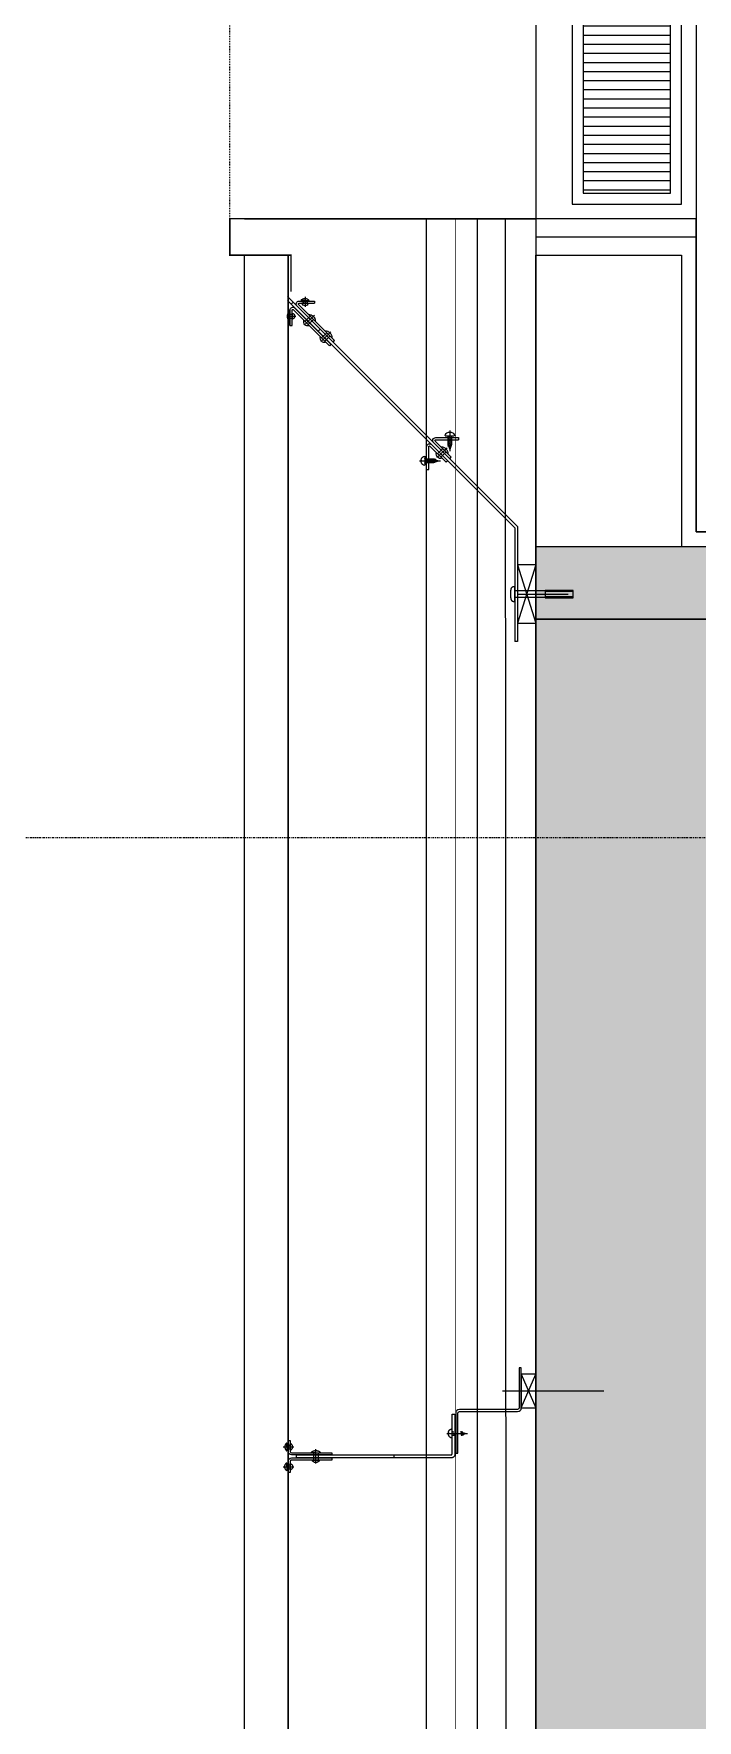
# Model space of a CAD drawing. Extents: x -2749 to 23780, y -1311 to 8245.
# Drawn here: x 1093.6 to 1184.7, y 2663.7 to 2895.4 of the extents above; entities that cross this region are included whole.
import ezdxf
from ezdxf.xclip import XClip

# ---------------------------------------------------------------- set-up
doc = ezdxf.new("R2010")
doc.units = 0
doc.header["$MEASUREMENT"] = 0
doc.header["$XCLIPFRAME"] = 0
doc.linetypes.add('DASHDOT2', pattern=[0.5, 0.25, -0.125, 0, -0.125])
doc.linetypes.add('DOT2', pattern=[0.125, 0, -0.125])
doc.layers.get('0').update_dxf_attribs({"color": 9, "lineweight": 9})
for name, color, linetype, lineweight in [('00', 9, 'Continuous', 9), ('01', 9, 'Continuous', 9), ('06D', 9, 'Continuous', 9), ('10', 9, 'Continuous', 9), ('14', 9, 'Continuous', 9), ('20', 9, 'DOT2', 9), ('24', 9, 'DASHDOT2', 9), ('33', 9, 'BATTING', 9), ('35', 9, 'Continuous', 9), ('40B', 9, 'Continuous', 9), ('KOLON', 251, 'Continuous', 9), ('TARAMA', 251, 'Continuous', 13)]:
    doc.layers.add(name, color=color, linetype=linetype, lineweight=lineweight)
doc.linetypes.add('BATTING', pattern='A,0.0001,-0.1,[134,ltypeshp.shx,S=0.1,R=0,X=-0.1,Y=0],-0.2,[134,ltypeshp.shx,S=0.1,R=180,X=0.1,Y=0],-0.1', length=0.4001)

# ---------------------------------------------------------------- blocks, each defined once
blk = doc.blocks.new('p-ızgara 1')
h = blk.add_hatch()
h.set_pattern_fill('ANSI31', color=256, scale=10, angle=225, style=0)
h.set_pattern_definition([(270, (-1308.5183, 1064.6868), (1.25, -4e-16), [])])
h.paths.add_polyline_path([(1.5, 13.5), (1.5, 1.5), (394.5, 1.5), (394.5, 13.5)])
for points in [[(0, 15), (0, 0), (396, 0), (396, 15)], [(1.5, 13.5), (1.5, 1.5), (394.5, 1.5), (394.5, 13.5)]]:
    blk.add_lwpolyline(points, close=True)
blk = doc.blocks.new('p- alum kaplama profil')
at = {"lineweight": 13}
blk.add_lwpolyline([(7.12, 12.59), (7.12, 26.49)], dxfattribs=at)
at = {"lineweight": 5}
blk.add_lwpolyline([(9.44, 15.16), (4.79, 15.16), (4.79, 17.16), (9.44, 17.16)], close=True, dxfattribs=at)
for points in [[(4.79, 15.16), (9.44, 17.16)], [(9.44, 15.16), (4.79, 17.16)]]:
    blk.add_lwpolyline(points, dxfattribs=at)
at = {"lineweight": 18}
blk.add_lwpolyline([(4.09, 6.16), (-1.41, 6.16), (-1.41, 6.46), (4.09, 6.46, 0.414214), (4.29, 6.66), (4.29, 14.66, -0.414214), (4.79, 15.16), (10.29, 15.16), (10.29, 14.86), (4.79, 14.86, 0.414214), (4.59, 14.66), (4.59, 6.66, -0.414214)], format="xyb", close=True, dxfattribs=at)
blk.add_lwpolyline([(-2.06, 5.56), (-2.06, -2.34), (-2.06, -15.69), (-1.66, -15.69), (-1.66, -2.34), (-1.66, 5.56), (-1.66, 5.56), (-1.66, 5.57), (-1.66, 5.57), (-1.66, 5.58), (-1.66, 5.58), (-1.65, 5.59), (-1.65, 5.59), (-1.65, 5.59), (-1.65, 5.6), (-1.65, 5.6), (-1.64, 5.61), (-1.64, 5.61), (-1.64, 5.62), (-1.64, 5.62), (-1.63, 5.62), (-1.63, 5.63), (-1.63, 5.63), (-1.62, 5.63), (-1.62, 5.64), (-1.61, 5.64), (-1.61, 5.64), (-1.61, 5.64), (-1.6, 5.65), (-1.6, 5.65), (-1.59, 5.65), (-1.59, 5.65), (-1.58, 5.65), (-1.58, 5.65), (-1.57, 5.66), (-1.57, 5.66), (-1.56, 5.66), (-1.56, 5.66), (3.94, 5.66), (3.94, 6.06), (-1.56, 6.06), (-1.58, 6.06), (-1.61, 6.05), (-1.63, 6.05), (-1.66, 6.05), (-1.68, 6.04), (-1.7, 6.03), (-1.73, 6.03), (-1.75, 6.02), (-1.77, 6.01), (-1.79, 6), (-1.82, 5.99), (-1.84, 5.97), (-1.86, 5.96), (-1.88, 5.94), (-1.89, 5.93), (-1.91, 5.91), (-1.93, 5.89), (-1.95, 5.87), (-1.96, 5.85), (-1.97, 5.83), (-1.99, 5.81), (-2, 5.79), (-2.01, 5.77), (-2.02, 5.75), (-2.03, 5.72), (-2.04, 5.7), (-2.04, 5.68), (-2.05, 5.65), (-2.05, 5.63), (-2.06, 5.61), (-2.06, 5.58)], close=True)
blk.add_lwpolyline([(-1.66, -2.34), (-2.06, -2.34)])
for points in [[(-2.36, -10.84), (-2.36, -16.39), (-2.36, -16.39, -0.414214), (-2.51, -16.54), (-2.51, -16.54), (-4.06, -16.54), (-4.06, -16.84), (-2.51, -16.84), (-2.51, -16.84, 0.414214), (-2.06, -16.39), (-2.06, -10.84)], [(-1.36, -10.84), (-1.66, -10.84), (-1.66, -16.39, 0.414214), (-1.21, -16.84), (-1.21, -16.84), (0.34, -16.84), (0.34, -16.54), (-1.21, -16.54), (-1.21, -16.54, -0.414214), (-1.36, -16.39), (-1.36, -16.39)]]:
    blk.add_lwpolyline(points, format="xyb", close=True)
for points in [[(1.61, 6.87, -10), (0.98, 6.96, -10)], [(1.56, 7.05, -10), (1.02, 7.13, -10)], [(1.05, 6.91, -10), (1.29, 7.56, -10)], [(1.29, 4.93, -10), (1.29, 7.8, -10)], [(1.53, 6.82, -10), (1.29, 7.56, -10)], [(0.67, 5.66, -10), (1.91, 5.66, -10)], [(0.67, 5.66, -10), (0.67, 5.64, -10), (0.67, 5.62, -10), (0.67, 5.6, -10), (0.68, 5.58, -10), (0.68, 5.56, -10), (0.69, 5.54, -10), (0.69, 5.52, -10), (0.7, 5.5, -10), (0.7, 5.48, -10), (0.71, 5.46, -10), (0.72, 5.45, -10), (0.73, 5.43, -10), (0.74, 5.41, -10), (0.75, 5.4, -10), (0.76, 5.38, -10), (0.77, 5.36, -10), (0.79, 5.35, -10), (0.8, 5.33, -10), (0.81, 5.32, -10), (0.83, 5.31, -10), (0.84, 5.29, -10), (0.86, 5.28, -10), (0.87, 5.27, -10), (0.89, 5.26, -10), (0.91, 5.25, -10), (0.92, 5.24, -10), (0.94, 5.23, -10), (0.96, 5.22, -10), (0.98, 5.21, -10), (1, 5.21, -10), (1.02, 5.2, -10), (1.03, 5.2, -10)], [(0.96, 5.66, -10), (0.97, 5.66, -10), (0.97, 5.66, -10), (0.97, 5.66, -10), (0.98, 5.66, -10), (0.98, 5.66, -10), (0.99, 5.66, -10), (0.99, 5.66, -10), (1, 5.66, -10), (1, 5.67, -10), (1, 5.67, -10), (1.01, 5.67, -10), (1.01, 5.67, -10), (1.01, 5.67, -10), (1.02, 5.68, -10), (1.02, 5.68, -10), (1.02, 5.68, -10), (1.03, 5.69, -10), (1.03, 5.69, -10), (1.03, 5.69, -10), (1.04, 5.7, -10), (1.04, 5.7, -10), (1.04, 5.7, -10), (1.04, 5.71, -10), (1.04, 5.71, -10), (1.05, 5.72, -10), (1.05, 5.72, -10), (1.05, 5.72, -10), (1.05, 5.73, -10), (1.05, 5.73, -10), (1.05, 5.74, -10), (1.05, 5.74, -10), (1.05, 5.75, -10)], [(1.33, 5.85, -10), (0.98, 5.88, -10)], [(1.03, 5.2, -10), (1.04, 5.2, -10), (1.05, 5.19, -10), (1.05, 5.19, -10), (1.06, 5.19, -10), (1.06, 5.19, -10), (1.07, 5.19, -10), (1.07, 5.19, -10), (1.08, 5.19, -10), (1.08, 5.19, -10), (1.09, 5.19, -10), (1.09, 5.18, -10), (1.1, 5.18, -10), (1.1, 5.18, -10), (1.11, 5.18, -10), (1.11, 5.18, -10), (1.12, 5.18, -10), (1.12, 5.18, -10), (1.13, 5.18, -10), (1.13, 5.18, -10), (1.14, 5.18, -10), (1.15, 5.18, -10), (1.15, 5.18, -10), (1.16, 5.17, -10), (1.16, 5.17, -10), (1.17, 5.17, -10), (1.17, 5.17, -10), (1.18, 5.17, -10), (1.18, 5.17, -10), (1.19, 5.17, -10), (1.19, 5.17, -10), (1.2, 5.17, -10), (1.2, 5.17, -10)], [(1.05, 5.83, -10), (1.05, 6.01, -10)], [(1.05, 5.75, -10), (1.05, 5.83, -10)], [(1.2, 5.17, -10), (1.2, 5.2, -10)], [(1.38, 5.2, -10), (1.2, 5.2, -10)], [(1.29, 6.16, -10), (1.29, 6.26, -10)], [(1.38, 5.17, -10), (1.38, 5.2, -10)], [(1.38, 5.17, -10), (1.38, 5.17, -10), (1.39, 5.17, -10), (1.39, 5.17, -10), (1.4, 5.17, -10), (1.41, 5.17, -10), (1.41, 5.17, -10), (1.42, 5.17, -10), (1.42, 5.17, -10), (1.43, 5.17, -10), (1.43, 5.18, -10), (1.44, 5.18, -10), (1.44, 5.18, -10), (1.45, 5.18, -10), (1.45, 5.18, -10), (1.46, 5.18, -10), (1.46, 5.18, -10), (1.47, 5.18, -10), (1.47, 5.18, -10), (1.48, 5.18, -10), (1.48, 5.18, -10), (1.49, 5.18, -10), (1.5, 5.19, -10), (1.5, 5.19, -10), (1.51, 5.19, -10), (1.51, 5.19, -10), (1.52, 5.19, -10), (1.52, 5.19, -10), (1.53, 5.19, -10), (1.53, 5.19, -10), (1.54, 5.19, -10), (1.54, 5.2, -10), (1.55, 5.2, -10)], [(1.53, 5.75, -10), (1.53, 5.92, -10)], [(1.53, 5.75, -10), (1.53, 5.74, -10), (1.53, 5.74, -10), (1.53, 5.73, -10), (1.53, 5.73, -10), (1.53, 5.72, -10), (1.54, 5.72, -10), (1.54, 5.72, -10), (1.54, 5.71, -10), (1.54, 5.71, -10), (1.54, 5.7, -10), (1.54, 5.7, -10), (1.55, 5.7, -10), (1.55, 5.69, -10), (1.55, 5.69, -10), (1.55, 5.69, -10), (1.56, 5.68, -10), (1.56, 5.68, -10), (1.56, 5.68, -10), (1.57, 5.67, -10), (1.57, 5.67, -10), (1.58, 5.67, -10), (1.58, 5.67, -10), (1.58, 5.67, -10), (1.59, 5.66, -10), (1.59, 5.66, -10), (1.6, 5.66, -10), (1.6, 5.66, -10), (1.6, 5.66, -10), (1.61, 5.66, -10), (1.61, 5.66, -10), (1.62, 5.66, -10), (1.62, 5.66, -10)], [(1.55, 5.2, -10), (1.57, 5.2, -10), (1.59, 5.21, -10), (1.6, 5.21, -10), (1.62, 5.22, -10), (1.64, 5.23, -10), (1.66, 5.24, -10), (1.68, 5.25, -10), (1.69, 5.26, -10), (1.71, 5.27, -10), (1.73, 5.28, -10), (1.74, 5.29, -10), (1.76, 5.31, -10), (1.77, 5.32, -10), (1.78, 5.33, -10), (1.8, 5.35, -10), (1.81, 5.36, -10), (1.82, 5.38, -10), (1.83, 5.4, -10), (1.84, 5.41, -10), (1.85, 5.43, -10), (1.86, 5.45, -10), (1.87, 5.46, -10), (1.88, 5.48, -10), (1.89, 5.5, -10), (1.89, 5.52, -10), (1.9, 5.54, -10), (1.9, 5.56, -10), (1.9, 5.58, -10), (1.91, 5.6, -10), (1.91, 5.62, -10), (1.91, 5.64, -10), (1.91, 5.66, -10)], [(-2.86, -13.04, 0), (-0.86, -13.04, 0)], [(-2.36, -12.52, 0), (-2.4, -12.53, 0), (-2.43, -12.56, 0), (-2.47, -12.58, 0), (-2.5, -12.6, 0), (-2.53, -12.63, 0), (-2.56, -12.66, 0), (-2.59, -12.69, 0), (-2.61, -12.73, 0), (-2.63, -12.76, 0), (-2.65, -12.8, 0), (-2.67, -12.84, 0), (-2.68, -12.88, 0), (-2.69, -12.92, 0), (-2.7, -12.96, 0), (-2.71, -13, 0), (-2.71, -13.04, 0), (-2.71, -13.08, 0), (-2.7, -13.13, 0), (-2.69, -13.17, 0), (-2.68, -13.21, 0), (-2.67, -13.25, 0), (-2.65, -13.28, 0), (-2.63, -13.32, 0), (-2.61, -13.36, 0), (-2.59, -13.39, 0), (-2.56, -13.42, 0), (-2.53, -13.45, 0), (-2.5, -13.48, 0), (-2.47, -13.51, 0), (-2.43, -13.53, 0), (-2.4, -13.55, 0), (-2.36, -13.57, 0)], [(-2.36, -13.04, 0), (-2.36, -12.52, 0)], [(-2.36, -13.04, 0), (-2.36, -12.73, 0)], [(-2.36, -12.73, 0), (-2.36, -13.04, 0)], [(-1.36, -12.73, 0), (-2.36, -12.73, 0)], [(-2.36, -13.04, 0), (-2.36, -13.36, 0)], [(-2.36, -13.04, 0), (-2.36, -13.57, 0)], [(-2.36, -13.36, 0), (-2.36, -13.04, 0)], [(-1.36, -13.36, 0), (-2.36, -13.36, 0)], [(-1.36, -13.04, 0), (-1.36, -12.37, 0)], [(-1.36, -13.72, 0), (-1.32, -13.68, 0), (-1.29, -13.65, 0), (-1.26, -13.61, 0), (-1.23, -13.58, 0), (-1.2, -13.54, 0), (-1.18, -13.5, 0), (-1.16, -13.45, 0), (-1.14, -13.41, 0), (-1.12, -13.37, 0), (-1.1, -13.32, 0), (-1.09, -13.28, 0), (-1.08, -13.23, 0), (-1.07, -13.18, 0), (-1.06, -13.14, 0), (-1.06, -13.09, 0), (-1.06, -13.04, 0), (-1.06, -12.99, 0), (-1.06, -12.95, 0), (-1.07, -12.9, 0), (-1.08, -12.85, 0), (-1.09, -12.81, 0), (-1.1, -12.76, 0), (-1.12, -12.72, 0), (-1.14, -12.67, 0), (-1.16, -12.63, 0), (-1.18, -12.59, 0), (-1.2, -12.55, 0), (-1.23, -12.51, 0), (-1.26, -12.47, 0), (-1.29, -12.43, 0), (-1.32, -12.4, 0), (-1.36, -12.37, 0)], [(-1.36, -13.04, 0), (-1.36, -13.72, 0)], [(-2.85, -16.54, 0), (-2.86, -16.51, 0), (-2.87, -16.47, 0), (-2.89, -16.44, 0), (-2.91, -16.41, 0), (-2.93, -16.38, 0), (-2.96, -16.35, 0), (-2.98, -16.33, 0), (-3.01, -16.31, 0), (-3.04, -16.29, 0), (-3.07, -16.27, 0), (-3.11, -16.25, 0), (-3.14, -16.24, 0), (-3.18, -16.23, 0), (-3.21, -16.22, 0), (-3.25, -16.22, 0), (-3.29, -16.22, 0), (-3.32, -16.22, 0), (-3.36, -16.22, 0), (-3.39, -16.23, 0), (-3.43, -16.24, 0), (-3.46, -16.25, 0), (-3.5, -16.27, 0), (-3.53, -16.29, 0), (-3.56, -16.31, 0), (-3.59, -16.33, 0), (-3.61, -16.35, 0), (-3.64, -16.38, 0), (-3.66, -16.41, 0), (-3.68, -16.44, 0), (-3.7, -16.47, 0), (-3.71, -16.51, 0), (-3.73, -16.54, 0)], [(-3.29, -17.54, 0), (-3.29, -16.04, 0)], [(-1, -16.54, 0), (-0.98, -16.51, 0), (-0.97, -16.47, 0), (-0.95, -16.44, 0), (-0.93, -16.41, 0), (-0.91, -16.38, 0), (-0.88, -16.35, 0), (-0.86, -16.33, 0), (-0.83, -16.31, 0), (-0.8, -16.29, 0), (-0.77, -16.27, 0), (-0.73, -16.25, 0), (-0.7, -16.24, 0), (-0.66, -16.23, 0), (-0.63, -16.22, 0), (-0.59, -16.22, 0), (-0.56, -16.22, 0), (-0.52, -16.22, 0), (-0.48, -16.22, 0), (-0.45, -16.23, 0), (-0.41, -16.24, 0), (-0.38, -16.25, 0), (-0.34, -16.27, 0), (-0.31, -16.29, 0), (-0.28, -16.31, 0), (-0.25, -16.33, 0), (-0.23, -16.35, 0), (-0.2, -16.38, 0), (-0.18, -16.41, 0), (-0.16, -16.44, 0), (-0.14, -16.47, 0), (-0.13, -16.51, 0), (-0.12, -16.54, 0)], [(-0.56, -17.54, 0), (-0.56, -16.04, 0)], [(-3.84, -17.04, 0), (-3.81, -17.07, 0), (-3.78, -17.1, 0), (-3.75, -17.12, 0), (-3.72, -17.15, 0), (-3.69, -17.17, 0), (-3.66, -17.19, 0), (-3.62, -17.21, 0), (-3.59, -17.23, 0), (-3.55, -17.24, 0), (-3.52, -17.26, 0), (-3.48, -17.27, 0), (-3.44, -17.28, 0), (-3.4, -17.28, 0), (-3.36, -17.29, 0), (-3.32, -17.29, 0), (-3.29, -17.29, 0), (-3.25, -17.29, 0), (-3.21, -17.29, 0), (-3.17, -17.28, 0), (-3.13, -17.28, 0), (-3.09, -17.27, 0), (-3.06, -17.26, 0), (-3.02, -17.24, 0), (-2.98, -17.23, 0), (-2.95, -17.21, 0), (-2.91, -17.19, 0), (-2.88, -17.17, 0), (-2.85, -17.15, 0), (-2.82, -17.12, 0), (-2.79, -17.1, 0), (-2.76, -17.07, 0), (-2.73, -17.04, 0)], [(-3.29, -17.04, 0), (-3.84, -17.04, 0)], [(-3.29, -16.54, 0), (-3.73, -16.54, 0)], [(-3.29, -16.54, 0), (-3.55, -16.54, 0)], [(-3.55, -16.54, 0), (-3.29, -16.54, 0)], [(-3.55, -17.04, 0), (-3.55, -16.54, 0)], [(-3.29, -16.54, 0), (-2.85, -16.54, 0)], [(-3.29, -16.54, 0), (-3.03, -16.54, 0)], [(-3.03, -16.54, 0), (-3.29, -16.54, 0)], [(-3.29, -17.04, 0), (-2.73, -17.04, 0)], [(-3.03, -17.04, 0), (-3.03, -16.54, 0)], [(-0.56, -17.04, 0), (-1.11, -17.04, 0)], [(0, -17.04, 0), (-0.03, -17.07, 0), (-0.06, -17.1, 0), (-0.09, -17.12, 0), (-0.12, -17.15, 0), (-0.15, -17.17, 0), (-0.18, -17.19, 0), (-0.22, -17.21, 0), (-0.25, -17.23, 0), (-0.29, -17.24, 0), (-0.33, -17.26, 0), (-0.36, -17.27, 0), (-0.4, -17.28, 0), (-0.44, -17.28, 0), (-0.48, -17.29, 0), (-0.52, -17.29, 0), (-0.56, -17.29, 0), (-0.59, -17.29, 0), (-0.63, -17.29, 0), (-0.67, -17.28, 0), (-0.71, -17.28, 0), (-0.75, -17.27, 0), (-0.79, -17.26, 0), (-0.82, -17.24, 0), (-0.86, -17.23, 0), (-0.89, -17.21, 0), (-0.93, -17.19, 0), (-0.96, -17.17, 0), (-0.99, -17.15, 0), (-1.02, -17.12, 0), (-1.05, -17.1, 0), (-1.08, -17.07, 0), (-1.11, -17.04, 0)], [(-0.56, -16.54, 0), (-1, -16.54, 0)], [(-0.56, -16.54, 0), (-0.82, -16.54, 0)], [(-0.82, -16.54, 0), (-0.56, -16.54, 0)], [(-0.82, -17.04, 0), (-0.82, -16.54, 0)], [(-0.56, -16.54, 0), (-0.3, -16.54, 0)], [(-0.56, -16.54, 0), (-0.12, -16.54, 0)], [(-0.3, -16.54, 0), (-0.56, -16.54, 0)], [(-0.56, -17.04, 0), (0, -17.04, 0)], [(-0.3, -17.04, 0), (-0.3, -16.54, 0)]]:
    blk.add_polyline3d(points)
blk = doc.blocks.new('p-cephe_kose profili')
at = {"linetype": 'Continuous', "lineweight": 13}
for p, q in [((-2.75, 12.75), (-3.15, 12.75)), ((-3.15, -2.87), (-3.15, 12.75)), ((-2.75, -3.03), (-2.75, 12.75)), ((-3.15, -2.87), (-30.14, -29.86)), ((-2.75, -3.03), (-29.86, -30.14)), ((-33.85, -33.57), (-30.14, -29.86)), ((-33.53, -32.82), (-28.58, -27.87)), ((-33.32, -33.03), (-28.37, -28.08)), ((-28.08, -28.37), (-33.03, -33.32)), ((-27.87, -28.58), (-32.82, -33.53)), ((-30.14, -29.86), (-29.86, -30.14)), ((-29.86, -30.14), (-30.14, -29.86)), ((-28.37, -28.08), (-28.58, -27.87)), ((-28.08, -28.37), (-27.87, -28.58)), ((-34, -30.65), (-34, -32.75)), ((-34, -30.65), (-33.7, -30.65)), ((-33.7, -30.65), (-33.7, -32.75)), ((-33.57, -33.85), (-29.86, -30.14)), ((-33.85, -33.57), (-40.45, -40.17)), ((-33.57, -33.85), (-40.17, -40.45)), ((-33.57, -33.85), (-33.85, -33.57)), ((-32.75, -33.7), (-30.65, -33.7)), ((-32.75, -34), (-30.65, -34)), ((-30.65, -34), (-30.65, -33.7)), ((-40.45, -40.17), (-40.17, -40.45))]:
    blk.add_line(p, q, dxfattribs=at)
at = {"linetype": 'Continuous', "lineweight": 5}
for p, q in [((-2.75, 2.25), (-0.25, 10.25)), ((-0.25, 2.25), (-2.75, 10.25)), ((-3.15, 6.69), (1.05, 6.69)), ((1.05, 5.81), (-3.15, 5.81)), ((-2.73, 6.25), (4.2, 6.25)), ((4.85, 6.62), (1.05, 6.62)), ((4.85, 5.88), (1.05, 5.88))]:
    blk.add_line(p, q, dxfattribs=at)
for p, q in [((-15.5, -12.68), (-15.5, -11.44)), ((-16.23, -12.06), (-13.36, -12.06)), ((-15.99, -11.97), (-15.95, -11.97)), ((-15.99, -12.15), (-15.95, -12.15)), ((-15.95, -11.97), (-15.95, -12.15)), ((-15.41, -11.82), (-15.23, -11.82)), ((-15.41, -12.3), (-15.32, -12.3)), ((-15.32, -12.3), (-15.14, -12.3)), ((-15.3, -12.02), (-15.28, -12.37)), ((-15.23, -11.82), (-15.05, -11.82)), ((-15.19, -11.74), (-15.1, -12.37)), ((-15.14, -12.3), (-14.96, -12.3)), ((-15.05, -11.82), (-14.87, -11.82)), ((-15.01, -11.74), (-14.92, -12.37)), ((-14.96, -12.3), (-14.78, -12.3)), ((-14.87, -11.82), (-14.69, -11.82)), ((-14.83, -11.74), (-14.74, -12.37)), ((-14.78, -12.3), (-14.6, -12.3)), ((-14.69, -11.82), (-14.51, -11.82)), ((-14.65, -11.74), (-14.56, -12.37)), ((-14.6, -12.3), (-14.42, -12.3)), ((-14.51, -11.82), (-14.33, -11.82)), ((-14.47, -11.74), (-14.38, -12.37)), ((-14.42, -12.3), (-14.24, -12.3)), ((-14.33, -11.82), (-13.6, -12.06)), ((-14.29, -11.74), (-14.2, -12.37)), ((-14.24, -12.3), (-13.6, -12.06)), ((-14.1, -11.79), (-14.03, -12.33)), ((-12.3, -14.25), (-12.06, -13.61)), ((-12.06, -16.24), (-12.06, -13.37)), ((-11.82, -14.34), (-12.06, -13.61)), ((-12.68, -15.51), (-11.44, -15.51)), ((-11.74, -14.3), (-12.37, -14.21)), ((-11.74, -14.48), (-12.37, -14.39)), ((-11.74, -14.66), (-12.37, -14.57)), ((-11.74, -14.84), (-12.37, -14.75)), ((-11.74, -15.02), (-12.37, -14.93)), ((-11.74, -15.2), (-12.37, -15.11)), ((-12.02, -15.31), (-12.37, -15.29)), ((-11.79, -14.11), (-12.33, -14.03)), ((-12.3, -14.43), (-12.3, -14.25)), ((-12.3, -14.61), (-12.3, -14.43)), ((-12.3, -14.79), (-12.3, -14.61)), ((-12.3, -14.97), (-12.3, -14.79)), ((-12.3, -15.15), (-12.3, -14.97)), ((-12.3, -15.33), (-12.3, -15.15)), ((-12.3, -15.42), (-12.3, -15.33)), ((-12.15, -15.99), (-12.15, -15.96)), ((-11.97, -15.96), (-12.15, -15.96)), ((-11.97, -15.99), (-11.97, -15.96)), ((-11.82, -14.52), (-11.82, -14.34)), ((-11.82, -14.7), (-11.82, -14.52)), ((-11.82, -14.88), (-11.82, -14.7)), ((-11.82, -15.06), (-11.82, -14.88)), ((-11.82, -15.24), (-11.82, -15.06)), ((-11.82, -15.42), (-11.82, -15.24))]:
    blk.add_line(p, q)
at = {"linetype": 'Continuous', "lineweight": 18}
for p, q in [((-15.25, -10.86), (-15.25, -14)), ((-15.25, -10.86), (-14.95, -10.86)), ((-14.95, -10.86), (-14.95, -14)), ((-14.78, -14.07), (-12.56, -11.86)), ((-14.57, -14.28), (-12.35, -12.07)), ((-12.07, -12.35), (-14.28, -14.57)), ((-11.86, -12.56), (-14.07, -14.78)), ((-12.35, -12.07), (-12.56, -11.86)), ((-12.07, -12.35), (-11.86, -12.56)), ((-14, -14.95), (-10.86, -14.95)), ((-14, -15.25), (-10.86, -15.25)), ((-10.86, -15.25), (-10.86, -14.95))]:
    blk.add_line(p, q, dxfattribs=at)
at = {"lineweight": 5}
for p, q in [((-13.02, -13.73), (-13.73, -13.02)), ((-13.29, -13.01), (-13.66, -13.38)), ((-13.65, -12.66), (-12.44, -13.86)), ((-13.29, -13.01), (-13.52, -13.23)), ((-13.52, -13.23), (-13.29, -13.01)), ((-13.29, -13.01), (-12.92, -12.64)), ((-13.29, -13.01), (-13.07, -12.79)), ((-13.07, -12.79), (-13.29, -13.01)), ((-12.57, -13.28), (-13.28, -12.57)), ((-12.8, -13.5), (-13.27, -13.98)), ((-12.8, -13.5), (-12.32, -13.03)), ((-28.94, -29.65), (-29.65, -28.94)), ((-29.22, -28.93), (-29.59, -29.3)), ((-29.57, -28.58), (-28.37, -29.78)), ((-29.22, -28.93), (-29.44, -29.16)), ((-29.44, -29.16), (-29.22, -28.93)), ((-29.22, -28.93), (-28.84, -28.56)), ((-29.22, -28.93), (-28.99, -28.71)), ((-28.99, -28.71), (-29.22, -28.93)), ((-28.5, -29.21), (-29.21, -28.5)), ((-28.72, -29.43), (-29.2, -29.91)), ((-28.72, -29.43), (-28.24, -28.95)), ((-34.6, -31.92), (-33.2, -31.92)), ((-34.1, -31.92), (-34.1, -31.37)), ((-34.1, -31.66), (-33.7, -31.66)), ((-34.1, -31.92), (-34.1, -32.47)), ((-34.1, -32.18), (-33.7, -32.18)), ((-33.7, -31.92), (-33.7, -31.48)), ((-33.7, -31.92), (-33.7, -31.66)), ((-33.7, -31.66), (-33.7, -31.92)), ((-33.7, -31.92), (-33.7, -32.36)), ((-33.7, -31.92), (-33.7, -32.18)), ((-33.7, -32.18), (-33.7, -31.92)), ((-31.22, -31.93), (-31.93, -31.22)), ((-31.49, -31.21), (-31.86, -31.58)), ((-31.85, -30.86), (-30.64, -32.06)), ((-31.49, -31.21), (-31.71, -31.43)), ((-31.71, -31.43), (-31.49, -31.21)), ((-31.49, -31.21), (-31.12, -30.84)), ((-31.49, -31.21), (-31.27, -30.99)), ((-31.27, -30.99), (-31.49, -31.21)), ((-30.77, -31.48), (-31.48, -30.77)), ((-31, -31.7), (-31.47, -32.18)), ((-31, -31.7), (-30.52, -31.23)), ((-31.92, -34.1), (-32.47, -34.1)), ((-31.92, -33.7), (-32.36, -33.7)), ((-31.92, -33.7), (-32.18, -33.7)), ((-32.18, -33.7), (-31.92, -33.7)), ((-32.18, -34.1), (-32.18, -33.7)), ((-31.92, -34.6), (-31.92, -33.2)), ((-31.92, -33.7), (-31.66, -33.7)), ((-31.92, -33.7), (-31.48, -33.7)), ((-31.66, -33.7), (-31.92, -33.7)), ((-31.92, -34.1), (-31.37, -34.1)), ((-31.66, -34.1), (-31.66, -33.7))]:
    blk.add_line(p, q, dxfattribs=at)
at = {"lineweight": 0}
blk.add_line((-34, -32.75), (-34, -30.75), dxfattribs=at)
at = {"linetype": 'Continuous', "lineweight": 5}
for points in [[(-2.75, 10.25), (-0.25, 10.25), (-0.25, 2.25), (-2.75, 2.25)], [(1.05, 6.75), (4.85, 6.75), (4.85, 5.75), (1.05, 5.75)]]:
    blk.add_lwpolyline(points, close=True, dxfattribs=at)
blk.add_lwpolyline([(-38.03, -37.75), (-37.75, -38.03)])
for centre, radius, start, end in [((-15.5, -11.91), 0.473, 90, 166.6402), ((-14.88, -12.06), 1.11, 166.6402, 175.4788), ((-14.88, -12.06), 1.11, 184.5212, 193.3598), ((-15.5, -12.21), 0.473, 193.3598, 270), ((-15.41, -11.73), 0.09, 180, 270), ((-15.41, -12.39), 0.09, 90, 180), ((-12.21, -15.51), 0.473, 180, 256.6402), ((-12.39, -15.42), 0.09, 270, 0), ((-12.06, -14.89), 1.11, 256.6402, 265.4788), ((-12.06, -14.89), 1.11, 274.5212, 283.3598), ((-11.73, -15.42), 0.09, 180, 270), ((-11.91, -15.51), 0.473, 283.3598, 360)]:
    blk.add_arc(centre, radius, start, end)
at = {"lineweight": 5}
for centre, radius, start, end in [((-13.35, -12.95), 0.57, 67.9194, 202.0806), ((-13.23, -13.07), 0.909, 267.075, 2.925), ((-29.27, -28.88), 0.57, 67.9194, 202.0806), ((-29.15, -29), 0.909, 267.075, 2.925), ((-33.62, -31.92), 0.732, 131.1905, 228.8095), ((-33.83, -31.92), 0.46, 286.9574, 73.0426), ((-31.55, -31.15), 0.57, 67.9194, 202.0806), ((-31.43, -31.27), 0.909, 267.075, 2.925), ((-31.92, -33.62), 0.732, 221.1905, 318.8095), ((-31.92, -33.83), 0.46, 16.9574, 163.0426)]:
    blk.add_arc(centre, radius, start, end, dxfattribs=at)
at = {"linetype": 'Continuous', "lineweight": 18}
for centre, radius, start, end in [((-14.85, -14), 0.4, 180, 315), ((-14.85, -14), 0.1, 180, 315), ((-14, -14.85), 0.4, 135, 270), ((-14, -14.85), 0.1, 135, 270)]:
    blk.add_arc(centre, radius, start, end, dxfattribs=at)
at = {"linetype": 'Continuous', "lineweight": 13}
for centre, radius, start, end in [((-33.6, -32.75), 0.4, 180, 315), ((-33.6, -32.75), 0.1, 180, 315), ((-32.75, -33.6), 0.4, 135, 270), ((-32.75, -33.6), 0.1, 135, 270)]:
    blk.add_arc(centre, radius, start, end, dxfattribs=at)
at = {"linetype": 'Continuous', "lineweight": 5}
blk.add_rational_spline([(-3.15, 7.25), (-3.22, 7.25), (-3.29, 7.25), (-3.63, 7.25), (-3.68, 6.91), (-3.7, 6.83), (-3.71, 6.75), (-3.79, 6.25), (-3.71, 5.75), (-3.7, 5.67), (-3.68, 5.59), (-3.63, 5.25), (-3.29, 5.25), (-3.22, 5.25), (-3.15, 5.25), (-3.15, 6.25), (-3.15, 7.25)], [1, 1, 1, 0.760917374327, 1, 1, 1, 1, 1, 1, 1, 0.760917374327, 1, 1, 1, 1, 1], degree=2, knots=[0, 0, 0, 1, 1, 2, 2, 3, 3, 4, 4, 5, 5, 6, 6, 7, 7, 8, 8, 8], dxfattribs=at)
blk = doc.blocks.new('P-AKS_AUDI')
at = {"layer": '24'}
blk.add_lwpolyline([(-3840, 0), (-3500, 0)], dxfattribs=at)
blk = doc.blocks.new('p-zemin kat')
at = {"layer": '00'}
blk.add_lwpolyline([(1162.5, 2390), (1162.5, 2865), (1182.5, 2865), (1182.5, 2825)], dxfattribs=at)
at = {"layer": '01'}
blk.add_lwpolyline([(1222.5, 2515), (1757.5, 2515), (1757.5, 2430), (1962.5, 2430), (1962.5, 2390), (1717.5, 2390), (1717.5, 2475), (1212.5, 2475), (1212.5, 2390), (1162.5, 2390), (1162.5, 2515), (1162.5, 2825), (1962.5, 2825), (1962.5, 2785), (1212.5, 2785), (1212.5, 2515)], close=True, dxfattribs=at)
at = {"layer": '06D'}
for points in [[(1122.5, 2870), (1122.5, 2870), (1162.5, 2870)], [(1147.5, 2320), (1147.5, 2870)], [(1154.5, 2320), (1154.5, 2870)], [(1122.5, 2070), (1122.5, 2865)]]:
    blk.add_lwpolyline(points, dxfattribs=at)
at = {"layer": '10'}
for points, const_width in [([(1184.5, 2861.67), (1184.5, 2870), (1120.5, 2870), (1120.5, 2865), (1128.9, 2865), (1128.9, 2860)], 0.2), ([(1151.5, 2320), (1151.5, 2870)], 0.1), ([(1128.5, 2070), (1128.5, 2865)], 0.2)]:
    blk.add_lwpolyline(points, dxfattribs=dict(at, const_width=const_width))
at = {"layer": '14'}
blk.add_lwpolyline([(1964.5, 2580), (1964.5, 2657), (1945.5, 2657), (1945.5, 2627), (1759.5, 2627), (1759.5, 2657), (1740.5, 2657), (1740.5, 2517), (1214.5, 2517), (1214.5, 2783), (1740.5, 2783), (1740.5, 2763), (1759.5, 2763), (1759.5, 2783), (1945.5, 2783), (1945.5, 2763), (1964.5, 2763), (1964.5, 2827), (1184.5, 2827), (1184.5, 2870), (1182.5, 2870)], dxfattribs=at)
at = {"layer": '20'}
blk.add_lwpolyline([(1120.5, 2870), (1120.5, 3270)], dxfattribs=at)
at = {"layer": '33', "ltscale": 0.4}
blk.add_lwpolyline([(1158.27, 2870), (1158.5, 2321.56), (1158.5, 2321.56)], dxfattribs=at)
at = {"layer": '33', "ltscale": 0.25}
blk.add_lwpolyline([(1162.5, 2867.5), (1184.5, 2867.5)], dxfattribs=at)
at = {"layer": '40B'}
for points in [[(2222.5, 2815), (2222.5, 3885), (1162.5, 3885), (1162.5, 2865), (1162.5, 2865), (1162.5, 2815), (2222.5, 2815)], [(1750, 2495), (1750, 2815), (1162.5, 2815), (1162.5, 2495)]]:
    blk.add_lwpolyline(points, close=True, dxfattribs=at)
at = {"layer": '10'}
ref = blk.add_blockref('p-cephe_kose profili', (1162.75, 2824.69), dxfattribs=dict(at, xscale=-1, rotation=180))
XClip(ref).set_block_clipping_path([(-34.3499915514, -40.3121291393), (19.7500084472, 39.6878697639)])
at = {"layer": '10', "xscale": -1, "rotation": 270}
blk.add_blockref('p- alum kaplama profil', (1145.34, 2701.86), dxfattribs=at)
at = {"layer": '24'}
blk.add_blockref('P-AKS_AUDI', (4722.5, 2785), dxfattribs=at)

msp = doc.modelspace()

# ---------------------------------------------------------------- hatches: boundary and pattern name
at = {"layer": 'TARAMA', "linetype": 'ByBlock', "lineweight": -3}
h = msp.add_hatch(dxfattribs=at)
h.set_pattern_fill('ANSI36', color=256, scale=2, style=0)
h.set_pattern_definition([(45, (4746.007, 395.342), (3.367596, 12.347852), [15.875, -3.175, 0, -3.175])])
h.paths.add_polyline_path([(4762.5, 425), (4682.5, 425), (4682.5, 345), (4762.5, 345)])
h.paths.add_polyline_path([(1262.5, 425), (1182.5, 425), (1182.5, 345), (1262.5, 345)])
h.paths.add_polyline_path([(1962.5, 345), (1962.5, 425), (1882.5, 425), (1882.5, 345)])
h.paths.add_polyline_path([(2662.5, 425), (2582.5, 425), (2582.5, 345), (2662.5, 345)])
h.paths.add_polyline_path([(3282.5, 425), (3282.5, 345), (3362.5, 345), (3362.5, 425)])
h.paths.add_polyline_path([(4062.5, 425), (3982.5, 425), (3982.5, 345), (4062.5, 345)])
h.paths.add_polyline_path([(4782.5, 2785), (4782.5, 2365), (4732.5, 2365), (4732.5, 2475), (4302.5, 2475), (4302.5, 2515), (4732.5, 2515), (4732.5, 2785), (4302.5, 2785), (4302.5, 2825), (4782.5, 2825)])
h.paths.add_polyline_path([(1757.5, 2515), (1757.5, 2430), (1962.5, 2430), (1962.5, 2390), (1747.5, 2390), (1717.5, 2390), (1717.5, 2475), (1212.5, 2475), (1212.5, 2390), (1162.5, 2390), (1162.5, 2825), (1962.5, 2825), (1962.5, 2785), (1212.5, 2785), (1212.5, 2515)])
h.paths.add_polyline_path([(1882.5, 1945), (1962.5, 1945), (1962.5, 2025), (1882.5, 2025)])
h.paths.add_polyline_path([(1182.5, 1945), (1262.5, 1945), (1262.5, 2025), (1182.5, 2025)])
h.paths.add_polyline_path([(3982.5, 2365), (4062.5, 2365), (4062.5, 2445), (3982.5, 2445)])
h.paths.add_polyline_path([(3282.5, 2365), (3362.5, 2365), (3362.5, 2445), (3282.5, 2445)])
h.paths.add_polyline_path([(2582.5, 2365), (2662.5, 2365), (2662.5, 2445), (2582.5, 2445)])
h.paths.add_polyline_path([(3982.5, 2745), (4062.5, 2745), (4062.5, 2825), (3982.5, 2825)])
h.paths.add_polyline_path([(2582.5, 2745), (2662.5, 2745), (2662.5, 2825), (2582.5, 2825)])
h.paths.add_polyline_path([(3282.5, 2745), (3362.5, 2745), (3362.5, 2825), (3282.5, 2825)])
h.paths.add_polyline_path([(1882.5, 3805), (1962.5, 3805), (1962.5, 3885), (1882.5, 3885)])
h.paths.add_polyline_path([(1182.5, 3805), (1262.5, 3805), (1262.5, 3885), (1182.5, 3885)])

# ---------------------------------------------------------------- linework, layer by layer
at = {"layer": '35'}
msp.add_lwpolyline([(1184.5, 2827), (1964.5, 2827), (1964.5, 2827), (2200.5, 2827), (2200.5, 3863), (1964.5, 3863), (1964.5, 3803), (1880.5, 3803), (1880.5, 3863), (1264.5, 3863), (1264.5, 3803), (1184.5, 3803)], close=True, dxfattribs=at)
at = {"layer": 'KOLON', "linetype": 'ByBlock', "lineweight": -3}
msp.add_lwpolyline([(1757.5, 2515), (1757.5, 2430), (1962.5, 2430), (1962.5, 2390), (1747.5, 2390), (1717.5, 2390), (1717.5, 2475), (1717.5, 2475), (1212.5, 2475), (1212.5, 2390), (1162.5, 2390), (1162.5, 2825), (1962.5, 2825), (1962.5, 2785), (1212.5, 2785), (1212.5, 2515), (1757.5, 2515)], dxfattribs=at)

# ---------------------------------------------------------------- block references
msp.add_blockref('p-zemin kat', (0, 0))
at = {"layer": '06D', "rotation": 90}
msp.add_blockref('p-ızgara 1', (1182.5, 2872), dxfattribs=at)

doc.saveas('drawing.dxf')
